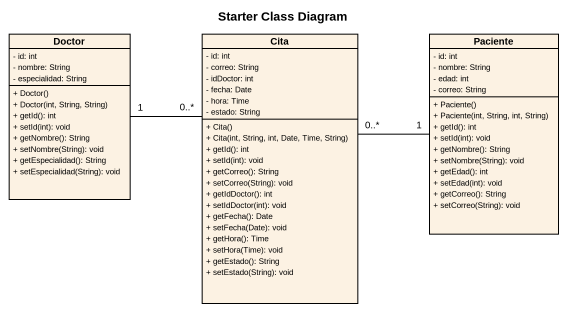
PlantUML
@startuml
title Starter Class Diagram
hide circle
hide empty members
skinparam classAttributeIconSize 0
class Doctor {
  - id: int
  - nombre: String
  - especialidad: String
  + Doctor()
  + Doctor(int, String, String)
  + getId(): int
  + setId(int): void
  + getNombre(): String
  + setNombre(String): void
  + getEspecialidad(): String
  + setEspecialidad(String): void
}
class Cita {
  - id: int
  - correo: String
  - idDoctor: int
  - fecha: Date
  - hora: Time
  - estado: String
  + Cita()
  + Cita(int, String, int, Date, Time, String)
  + getId(): int
  + setId(int): void
  + getCorreo(): String
  + setCorreo(String): void
  + getIdDoctor(): int
  + setIdDoctor(int): void
  + getFecha(): Date
  + setFecha(Date): void
  + getHora(): Time
  + setHora(Time): void
  + getEstado(): String
  + setEstado(String): void
}
class Paciente {
  - id: int
  - nombre: String
  - edad: int
  - correo: String
  + Paciente()
  + Paciente(int, String, int, String)
  + getId(): int
  + setId(int): void
  + getNombre(): String
  + setNombre(String): void
  + getEdad(): int
  + setEdad(int): void
  + getCorreo(): String
  + setCorreo(String): void
}
Doctor "1" -right- "0..*" Cita
Paciente "1" -left- "0..*" Cita
@enduml
